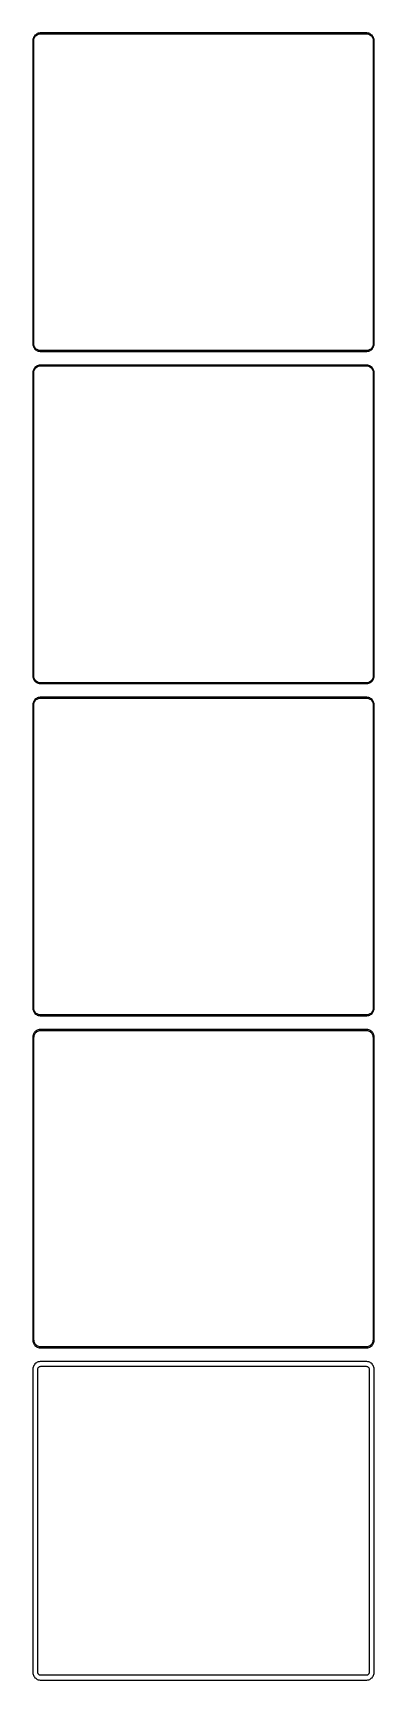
# Model space of a CAD drawing. Header units: metres. Extents: x -112 to 112, y 990 to 2076.
import ezdxf

# ---------------------------------------------------------------- set-up
doc = ezdxf.new("R2010")
doc.units = ezdxf.units.M

msp = doc.modelspace()

# ---------------------------------------------------------------- linework, layer by layer
for p, q in [((-111.145, 2074.42), (-111.545, 2073.94)), ((-110.687, 2074.85), (-111.145, 2074.42)), ((-110.713, 2074), (-110.278, 2074.41)), ((-110.179, 2075.22), (-110.687, 2074.85)), ((-110.278, 2074.41), (-109.795, 2074.76)), ((-109.629, 2075.52), (-110.179, 2075.22)), ((-109.795, 2074.76), (-109.272, 2075.05)), ((-109.045, 2075.76), (-109.629, 2075.52)), ((-109.272, 2075.05), (-108.718, 2075.27)), ((-108.437, 2075.91), (-109.045, 2075.76)), ((-108.718, 2075.27), (-108.14, 2075.42)), ((-107.814, 2075.99), (-108.437, 2075.91)), ((-108.14, 2075.42), (-107.548, 2075.49)), ((107.814, 2075.99), (-107.814, 2075.99)), ((-107.548, 2075.49), (107.548, 2075.49)), ((107.548, 2075.49), (108.14, 2075.42)), ((108.437, 2075.91), (107.814, 2075.99)), ((108.14, 2075.42), (108.718, 2075.27)), ((109.045, 2075.76), (108.437, 2075.91)), ((108.718, 2075.27), (109.272, 2075.05)), ((109.629, 2075.52), (109.045, 2075.76)), ((109.272, 2075.05), (109.795, 2074.76)), ((110.179, 2075.22), (109.629, 2075.52)), ((109.795, 2074.76), (110.278, 2074.41)), ((110.687, 2074.85), (110.179, 2075.22)), ((110.278, 2074.41), (110.713, 2074)), ((111.145, 2074.42), (110.687, 2074.85)), ((111.545, 2073.94), (111.145, 2074.42)), ((-112.461, 2071.63), (-112.5, 2071)), ((-112.5, 2071), (-112.5, 1871)), ((-112.343, 2072.24), (-112.461, 2071.63)), ((-112.149, 2072.84), (-112.343, 2072.24)), ((-111.882, 2073.41), (-112.149, 2072.84)), ((-112, 2070.75), (-111.963, 2071.35)), ((-112, 1871.25), (-112, 2070.75)), ((-111.963, 2071.35), (-111.851, 2071.93)), ((-111.545, 2073.94), (-111.882, 2073.41)), ((-111.851, 2071.93), (-111.666, 2072.5)), ((-111.666, 2072.5), (-111.412, 2073.04)), ((-111.412, 2073.04), (-111.093, 2073.54)), ((-111.093, 2073.54), (-110.713, 2074)), ((110.713, 2074), (111.093, 2073.54)), ((111.093, 2073.54), (111.412, 2073.04)), ((111.412, 2073.04), (111.666, 2072.5)), ((111.882, 2073.41), (111.545, 2073.94)), ((111.666, 2072.5), (111.851, 2071.93)), ((111.851, 2071.93), (111.963, 2071.35)), ((112.149, 2072.84), (111.882, 2073.41)), ((111.963, 2071.35), (112, 2070.75)), ((112, 2070.75), (112, 1871.25)), ((112.343, 2072.24), (112.149, 2072.84)), ((112.461, 2071.63), (112.343, 2072.24)), ((112.5, 2071), (112.461, 2071.63)), ((112.5, 1871), (112.5, 2071)), ((-112.5, 1871), (-112.461, 1870.37)), ((-112.461, 1870.37), (-112.343, 1869.76)), ((-112.343, 1869.76), (-112.149, 1869.16)), ((-112.149, 1869.16), (-111.882, 1868.59)), ((-111.963, 1870.65), (-112, 1871.25)), ((-111.851, 1870.07), (-111.963, 1870.65)), ((-111.882, 1868.59), (-111.545, 1868.06)), ((-111.666, 1869.5), (-111.851, 1870.07)), ((-111.412, 1868.96), (-111.666, 1869.5)), ((-111.545, 1868.06), (-111.145, 1867.58)), ((-111.093, 1868.46), (-111.412, 1868.96)), ((-110.713, 1868), (-111.093, 1868.46)), ((-110.278, 1867.59), (-110.713, 1868)), ((110.713, 1868), (110.278, 1867.59)), ((111.093, 1868.46), (110.713, 1868)), ((111.412, 1868.96), (111.093, 1868.46)), ((111.145, 1867.58), (111.545, 1868.06)), ((111.666, 1869.5), (111.412, 1868.96)), ((111.545, 1868.06), (111.882, 1868.59)), ((111.851, 1870.07), (111.666, 1869.5)), ((111.963, 1870.65), (111.851, 1870.07)), ((111.882, 1868.59), (112.149, 1869.16)), ((112, 1871.25), (111.963, 1870.65)), ((112.149, 1869.16), (112.343, 1869.76)), ((112.343, 1869.76), (112.461, 1870.37)), ((112.461, 1870.37), (112.5, 1871)), ((-111.145, 1867.58), (-110.687, 1867.15)), ((-110.687, 1867.15), (-110.179, 1866.78)), ((-109.795, 1867.24), (-110.278, 1867.59)), ((-110.179, 1866.78), (-109.629, 1866.48)), ((-109.272, 1866.95), (-109.795, 1867.24)), ((-109.629, 1866.48), (-109.045, 1866.24)), ((-108.718, 1866.73), (-109.272, 1866.95)), ((-109.045, 1866.24), (-108.437, 1866.09)), ((-108.14, 1866.58), (-108.718, 1866.73)), ((-108.437, 1866.09), (-107.814, 1866.01)), ((-107.548, 1866.51), (-108.14, 1866.58)), ((-107.814, 1866.01), (107.814, 1866.01)), ((107.548, 1866.51), (-107.548, 1866.51)), ((108.14, 1866.58), (107.548, 1866.51)), ((107.814, 1866.01), (108.437, 1866.09)), ((108.718, 1866.73), (108.14, 1866.58)), ((108.437, 1866.09), (109.045, 1866.24)), ((109.272, 1866.95), (108.718, 1866.73)), ((109.045, 1866.24), (109.629, 1866.48)), ((109.795, 1867.24), (109.272, 1866.95)), ((109.629, 1866.48), (110.179, 1866.78)), ((110.278, 1867.59), (109.795, 1867.24)), ((110.179, 1866.78), (110.687, 1867.15)), ((110.687, 1867.15), (111.145, 1867.58)), ((-112.461, 1852.63), (-112.5, 1852)), ((-112.5, 1852), (-112.5, 1652)), ((-112.343, 1853.24), (-112.461, 1852.63)), ((-112.149, 1853.84), (-112.343, 1853.24)), ((-111.882, 1854.41), (-112.149, 1853.84)), ((-112, 1851.75), (-111.963, 1852.35)), ((-112, 1652.25), (-112, 1851.75)), ((-111.963, 1852.35), (-111.851, 1852.93)), ((-111.545, 1854.94), (-111.882, 1854.41)), ((-111.851, 1852.93), (-111.666, 1853.5)), ((-111.666, 1853.5), (-111.412, 1854.04)), ((-111.145, 1855.42), (-111.545, 1854.94)), ((-111.412, 1854.04), (-111.093, 1854.54)), ((-110.687, 1855.85), (-111.145, 1855.42)), ((-111.093, 1854.54), (-110.713, 1855)), ((-110.713, 1855), (-110.278, 1855.41)), ((-110.179, 1856.22), (-110.687, 1855.85)), ((-110.278, 1855.41), (-109.795, 1855.76)), ((-109.629, 1856.52), (-110.179, 1856.22)), ((-109.795, 1855.76), (-109.272, 1856.05)), ((-109.045, 1856.76), (-109.629, 1856.52)), ((-109.272, 1856.05), (-108.718, 1856.27)), ((-108.437, 1856.91), (-109.045, 1856.76)), ((-108.718, 1856.27), (-108.14, 1856.42)), ((-107.814, 1856.99), (-108.437, 1856.91)), ((-108.14, 1856.42), (-107.548, 1856.49)), ((107.814, 1856.99), (-107.814, 1856.99)), ((-107.548, 1856.49), (107.548, 1856.49)), ((107.548, 1856.49), (108.14, 1856.42)), ((108.437, 1856.91), (107.814, 1856.99)), ((108.14, 1856.42), (108.718, 1856.27)), ((109.045, 1856.76), (108.437, 1856.91)), ((108.718, 1856.27), (109.272, 1856.05)), ((109.629, 1856.52), (109.045, 1856.76)), ((109.272, 1856.05), (109.795, 1855.76)), ((110.179, 1856.22), (109.629, 1856.52)), ((109.795, 1855.76), (110.278, 1855.41)), ((110.687, 1855.85), (110.179, 1856.22)), ((110.278, 1855.41), (110.713, 1855)), ((111.145, 1855.42), (110.687, 1855.85)), ((110.713, 1855), (111.093, 1854.54)), ((111.093, 1854.54), (111.412, 1854.04)), ((111.545, 1854.94), (111.145, 1855.42)), ((111.412, 1854.04), (111.666, 1853.5)), ((111.882, 1854.41), (111.545, 1854.94)), ((111.666, 1853.5), (111.851, 1852.93)), ((111.851, 1852.93), (111.963, 1852.35)), ((112.149, 1853.84), (111.882, 1854.41)), ((111.963, 1852.35), (112, 1851.75)), ((112, 1851.75), (112, 1652.25)), ((112.343, 1853.24), (112.149, 1853.84)), ((112.461, 1852.63), (112.343, 1853.24)), ((112.5, 1852), (112.461, 1852.63)), ((112.5, 1652), (112.5, 1852)), ((-112.5, 1652), (-112.461, 1651.37)), ((-112.461, 1651.37), (-112.343, 1650.76)), ((-112.343, 1650.76), (-112.149, 1650.16)), ((-111.963, 1651.65), (-112, 1652.25)), ((-111.851, 1651.07), (-111.963, 1651.65)), ((-111.666, 1650.5), (-111.851, 1651.07)), ((111.851, 1651.07), (111.666, 1650.5)), ((111.963, 1651.65), (111.851, 1651.07)), ((112, 1652.25), (111.963, 1651.65)), ((112.149, 1650.16), (112.343, 1650.76)), ((112.343, 1650.76), (112.461, 1651.37)), ((112.461, 1651.37), (112.5, 1652)), ((-112.149, 1650.16), (-111.882, 1649.59)), ((-111.882, 1649.59), (-111.545, 1649.06)), ((-111.412, 1649.96), (-111.666, 1650.5)), ((-111.545, 1649.06), (-111.145, 1648.58)), ((-111.093, 1649.46), (-111.412, 1649.96)), ((-111.145, 1648.58), (-110.687, 1648.15)), ((-110.713, 1649), (-111.093, 1649.46)), ((-110.278, 1648.59), (-110.713, 1649)), ((-110.687, 1648.15), (-110.179, 1647.78)), ((-109.795, 1648.24), (-110.278, 1648.59)), ((-110.179, 1647.78), (-109.629, 1647.48)), ((-109.272, 1647.95), (-109.795, 1648.24)), ((-109.629, 1647.48), (-109.045, 1647.24)), ((-108.718, 1647.73), (-109.272, 1647.95)), ((-109.045, 1647.24), (-108.437, 1647.09)), ((-108.14, 1647.58), (-108.718, 1647.73)), ((-108.437, 1647.09), (-107.814, 1647.01)), ((-107.548, 1647.51), (-108.14, 1647.58)), ((-107.814, 1647.01), (107.814, 1647.01)), ((107.548, 1647.51), (-107.548, 1647.51)), ((108.14, 1647.58), (107.548, 1647.51)), ((107.814, 1647.01), (108.437, 1647.09)), ((108.718, 1647.73), (108.14, 1647.58)), ((108.437, 1647.09), (109.045, 1647.24)), ((109.272, 1647.95), (108.718, 1647.73)), ((109.045, 1647.24), (109.629, 1647.48)), ((109.795, 1648.24), (109.272, 1647.95)), ((109.629, 1647.48), (110.179, 1647.78)), ((110.278, 1648.59), (109.795, 1648.24)), ((110.179, 1647.78), (110.687, 1648.15)), ((110.713, 1649), (110.278, 1648.59)), ((110.687, 1648.15), (111.145, 1648.58)), ((111.093, 1649.46), (110.713, 1649)), ((111.412, 1649.96), (111.093, 1649.46)), ((111.145, 1648.58), (111.545, 1649.06)), ((111.666, 1650.5), (111.412, 1649.96)), ((111.545, 1649.06), (111.882, 1649.59)), ((111.882, 1649.59), (112.149, 1650.16)), ((-112.461, 1633.63), (-112.5, 1633)), ((-112.5, 1633), (-112.5, 1433)), ((-112.343, 1634.24), (-112.461, 1633.63)), ((-112.149, 1634.84), (-112.343, 1634.24)), ((-111.882, 1635.41), (-112.149, 1634.84)), ((-112, 1632.75), (-111.963, 1633.35)), ((-112, 1433.25), (-112, 1632.75)), ((-111.963, 1633.35), (-111.851, 1633.93)), ((-111.545, 1635.94), (-111.882, 1635.41)), ((-111.851, 1633.93), (-111.666, 1634.5)), ((-111.666, 1634.5), (-111.412, 1635.04)), ((-111.145, 1636.42), (-111.545, 1635.94)), ((-111.412, 1635.04), (-111.093, 1635.54)), ((-110.687, 1636.85), (-111.145, 1636.42)), ((-111.093, 1635.54), (-110.713, 1636)), ((-110.713, 1636), (-110.278, 1636.41)), ((-110.179, 1637.22), (-110.687, 1636.85)), ((-110.278, 1636.41), (-109.795, 1636.76)), ((-109.629, 1637.52), (-110.179, 1637.22)), ((-109.795, 1636.76), (-109.272, 1637.05)), ((-109.045, 1637.76), (-109.629, 1637.52)), ((-109.272, 1637.05), (-108.718, 1637.27)), ((-108.437, 1637.91), (-109.045, 1637.76)), ((-108.718, 1637.27), (-108.14, 1637.42)), ((-107.814, 1637.99), (-108.437, 1637.91)), ((-108.14, 1637.42), (-107.548, 1637.49)), ((107.814, 1637.99), (-107.814, 1637.99)), ((-107.548, 1637.49), (107.548, 1637.49)), ((107.548, 1637.49), (108.14, 1637.42)), ((108.437, 1637.91), (107.814, 1637.99)), ((108.14, 1637.42), (108.718, 1637.27)), ((109.045, 1637.76), (108.437, 1637.91)), ((108.718, 1637.27), (109.272, 1637.05)), ((109.629, 1637.52), (109.045, 1637.76)), ((109.272, 1637.05), (109.795, 1636.76)), ((110.179, 1637.22), (109.629, 1637.52)), ((109.795, 1636.76), (110.278, 1636.41)), ((110.687, 1636.85), (110.179, 1637.22)), ((110.278, 1636.41), (110.713, 1636)), ((111.145, 1636.42), (110.687, 1636.85)), ((110.713, 1636), (111.093, 1635.54)), ((111.093, 1635.54), (111.412, 1635.04)), ((111.545, 1635.94), (111.145, 1636.42)), ((111.412, 1635.04), (111.666, 1634.5)), ((111.882, 1635.41), (111.545, 1635.94)), ((111.666, 1634.5), (111.851, 1633.93)), ((111.851, 1633.93), (111.963, 1633.35)), ((112.149, 1634.84), (111.882, 1635.41)), ((111.963, 1633.35), (112, 1632.75)), ((112, 1632.75), (112, 1433.25)), ((112.343, 1634.24), (112.149, 1634.84)), ((112.461, 1633.63), (112.343, 1634.24)), ((112.5, 1633), (112.461, 1633.63)), ((112.5, 1433), (112.5, 1633)), ((-112.5, 1433), (-112.461, 1432.37)), ((-112.461, 1432.37), (-112.343, 1431.76)), ((-112.343, 1431.76), (-112.149, 1431.16)), ((-112.149, 1431.16), (-111.882, 1430.59)), ((-111.963, 1432.65), (-112, 1433.25)), ((-111.851, 1432.07), (-111.963, 1432.65)), ((-111.882, 1430.59), (-111.545, 1430.06)), ((-111.666, 1431.5), (-111.851, 1432.07)), ((-111.412, 1430.96), (-111.666, 1431.5)), ((-111.545, 1430.06), (-111.145, 1429.58)), ((-111.093, 1430.46), (-111.412, 1430.96)), ((-111.145, 1429.58), (-110.687, 1429.15)), ((-110.713, 1430), (-111.093, 1430.46)), ((-110.278, 1429.59), (-110.713, 1430)), ((-110.687, 1429.15), (-110.179, 1428.78)), ((-109.795, 1429.24), (-110.278, 1429.59)), ((-110.179, 1428.78), (-109.629, 1428.48)), ((-109.272, 1428.95), (-109.795, 1429.24)), ((-109.629, 1428.48), (-109.045, 1428.24)), ((-108.718, 1428.73), (-109.272, 1428.95)), ((-109.045, 1428.24), (-108.437, 1428.09)), ((-108.14, 1428.58), (-108.718, 1428.73)), ((-108.437, 1428.09), (-107.814, 1428.01)), ((-107.548, 1428.51), (-108.14, 1428.58)), ((-107.814, 1428.01), (107.814, 1428.01)), ((107.548, 1428.51), (-107.548, 1428.51)), ((108.14, 1428.58), (107.548, 1428.51)), ((107.814, 1428.01), (108.437, 1428.09)), ((108.718, 1428.73), (108.14, 1428.58)), ((108.437, 1428.09), (109.045, 1428.24)), ((109.272, 1428.95), (108.718, 1428.73)), ((109.045, 1428.24), (109.629, 1428.48)), ((109.795, 1429.24), (109.272, 1428.95)), ((109.629, 1428.48), (110.179, 1428.78)), ((110.278, 1429.59), (109.795, 1429.24)), ((110.179, 1428.78), (110.687, 1429.15)), ((110.713, 1430), (110.278, 1429.59)), ((110.687, 1429.15), (111.145, 1429.58)), ((111.093, 1430.46), (110.713, 1430)), ((111.412, 1430.96), (111.093, 1430.46)), ((111.145, 1429.58), (111.545, 1430.06)), ((111.666, 1431.5), (111.412, 1430.96)), ((111.545, 1430.06), (111.882, 1430.59)), ((111.851, 1432.07), (111.666, 1431.5)), ((111.963, 1432.65), (111.851, 1432.07)), ((111.882, 1430.59), (112.149, 1431.16)), ((112, 1433.25), (111.963, 1432.65)), ((112.149, 1431.16), (112.343, 1431.76)), ((112.343, 1431.76), (112.461, 1432.37)), ((112.461, 1432.37), (112.5, 1433)), ((-112.461, 1414.63), (-112.5, 1414)), ((-112.5, 1414), (-112.5, 1214)), ((-112.343, 1415.24), (-112.461, 1414.63)), ((-112.149, 1415.84), (-112.343, 1415.24)), ((-111.882, 1416.41), (-112.149, 1415.84)), ((-111.545, 1416.94), (-111.882, 1416.41)), ((-111.828, 1413.75), (-111.792, 1414.32)), ((-111.828, 1214.25), (-111.828, 1413.75)), ((-111.792, 1414.32), (-111.685, 1414.89)), ((-111.685, 1414.89), (-111.507, 1415.44)), ((-111.145, 1417.42), (-111.545, 1416.94)), ((-111.507, 1415.44), (-111.262, 1415.96)), ((-111.262, 1415.96), (-110.954, 1416.44)), ((-110.687, 1417.85), (-111.145, 1417.42)), ((-110.954, 1416.44), (-110.588, 1416.88)), ((-110.179, 1418.22), (-110.687, 1417.85)), ((-110.588, 1416.88), (-110.168, 1417.28)), ((-109.629, 1418.52), (-110.179, 1418.22)), ((-110.168, 1417.28), (-109.703, 1417.62)), ((-109.703, 1417.62), (-109.199, 1417.89)), ((-109.045, 1418.76), (-109.629, 1418.52)), ((-109.199, 1417.89), (-108.665, 1418.1)), ((-108.437, 1418.91), (-109.045, 1418.76)), ((-108.665, 1418.1), (-108.108, 1418.25)), ((-107.814, 1418.99), (-108.437, 1418.91)), ((-108.108, 1418.25), (-107.537, 1418.32)), ((107.814, 1418.99), (-107.814, 1418.99)), ((-107.537, 1418.32), (107.537, 1418.32)), ((107.537, 1418.32), (108.108, 1418.25)), ((108.437, 1418.91), (107.814, 1418.99)), ((108.108, 1418.25), (108.665, 1418.1)), ((109.045, 1418.76), (108.437, 1418.91)), ((108.665, 1418.1), (109.199, 1417.89)), ((109.629, 1418.52), (109.045, 1418.76)), ((109.199, 1417.89), (109.703, 1417.62)), ((110.179, 1418.22), (109.629, 1418.52)), ((109.703, 1417.62), (110.168, 1417.28)), ((110.168, 1417.28), (110.588, 1416.88)), ((110.687, 1417.85), (110.179, 1418.22)), ((110.588, 1416.88), (110.954, 1416.44)), ((111.145, 1417.42), (110.687, 1417.85)), ((110.954, 1416.44), (111.262, 1415.96)), ((111.545, 1416.94), (111.145, 1417.42)), ((111.262, 1415.96), (111.507, 1415.44)), ((111.507, 1415.44), (111.685, 1414.89)), ((111.882, 1416.41), (111.545, 1416.94)), ((111.685, 1414.89), (111.792, 1414.32)), ((111.792, 1414.32), (111.828, 1413.75)), ((111.828, 1413.75), (111.828, 1214.25)), ((112.149, 1415.84), (111.882, 1416.41)), ((112.343, 1415.24), (112.149, 1415.84)), ((112.461, 1414.63), (112.343, 1415.24)), ((112.5, 1414), (112.461, 1414.63)), ((112.5, 1214), (112.5, 1414)), ((-112.5, 1214), (-112.461, 1213.37)), ((-112.461, 1213.37), (-112.343, 1212.76)), ((-112.343, 1212.76), (-112.149, 1212.16)), ((-112.149, 1212.16), (-111.882, 1211.59)), ((-111.882, 1211.59), (-111.545, 1211.06)), ((-111.792, 1213.68), (-111.828, 1214.25)), ((-111.685, 1213.11), (-111.792, 1213.68)), ((-111.507, 1212.56), (-111.685, 1213.11)), ((-111.545, 1211.06), (-111.145, 1210.58)), ((-111.262, 1212.04), (-111.507, 1212.56)), ((-110.954, 1211.56), (-111.262, 1212.04)), ((-111.145, 1210.58), (-110.687, 1210.15)), ((-110.588, 1211.12), (-110.954, 1211.56)), ((-110.687, 1210.15), (-110.179, 1209.78)), ((-110.168, 1210.72), (-110.588, 1211.12)), ((-110.179, 1209.78), (-109.629, 1209.48)), ((-109.703, 1210.38), (-110.168, 1210.72)), ((-109.199, 1210.11), (-109.703, 1210.38)), ((-109.629, 1209.48), (-109.045, 1209.24)), ((-108.665, 1209.9), (-109.199, 1210.11)), ((-109.045, 1209.24), (-108.437, 1209.09)), ((-108.108, 1209.75), (-108.665, 1209.9)), ((-108.437, 1209.09), (-107.814, 1209.01)), ((-107.537, 1209.68), (-108.108, 1209.75)), ((-107.814, 1209.01), (107.814, 1209.01)), ((107.537, 1209.68), (-107.537, 1209.68)), ((108.108, 1209.75), (107.537, 1209.68)), ((107.814, 1209.01), (108.437, 1209.09)), ((108.665, 1209.9), (108.108, 1209.75)), ((108.437, 1209.09), (109.045, 1209.24)), ((109.199, 1210.11), (108.665, 1209.9)), ((109.045, 1209.24), (109.629, 1209.48)), ((109.703, 1210.38), (109.199, 1210.11)), ((109.629, 1209.48), (110.179, 1209.78)), ((110.168, 1210.72), (109.703, 1210.38)), ((110.588, 1211.12), (110.168, 1210.72)), ((110.179, 1209.78), (110.687, 1210.15)), ((110.954, 1211.56), (110.588, 1211.12)), ((110.687, 1210.15), (111.145, 1210.58)), ((111.262, 1212.04), (110.954, 1211.56)), ((111.145, 1210.58), (111.545, 1211.06)), ((111.507, 1212.56), (111.262, 1212.04)), ((111.685, 1213.11), (111.507, 1212.56)), ((111.545, 1211.06), (111.882, 1211.59)), ((111.792, 1213.68), (111.685, 1213.11)), ((111.828, 1214.25), (111.792, 1213.68)), ((111.882, 1211.59), (112.149, 1212.16)), ((112.149, 1212.16), (112.343, 1212.76)), ((112.343, 1212.76), (112.461, 1213.37)), ((112.461, 1213.37), (112.5, 1214)), ((-112.461, 1195.63), (-112.5, 1195)), ((-112.5, 1195), (-112.5, 995)), ((-112.343, 1196.24), (-112.461, 1195.63)), ((-112.149, 1196.84), (-112.343, 1196.24)), ((-111.882, 1197.41), (-112.149, 1196.84)), ((-111.545, 1197.94), (-111.882, 1197.41)), ((-111.145, 1198.42), (-111.545, 1197.94)), ((-110.687, 1198.85), (-111.145, 1198.42)), ((-110.179, 1199.22), (-110.687, 1198.85)), ((-109.629, 1199.52), (-110.179, 1199.22)), ((-109.045, 1199.76), (-109.629, 1199.52)), ((-109.36, 1194.75), (-109.343, 1195.01)), ((-109.36, 995.25), (-109.36, 1194.75)), ((-109.343, 1195.01), (-109.293, 1195.27)), ((-109.293, 1195.27), (-109.211, 1195.53)), ((-109.211, 1195.53), (-109.099, 1195.77)), ((-109.099, 1195.77), (-108.957, 1195.99)), ((-108.437, 1199.91), (-109.045, 1199.76)), ((-108.957, 1195.99), (-108.788, 1196.19)), ((-108.788, 1196.19), (-108.595, 1196.38)), ((-108.595, 1196.38), (-108.38, 1196.53)), ((-107.814, 1199.99), (-108.437, 1199.91)), ((-108.38, 1196.53), (-108.148, 1196.66)), ((-108.148, 1196.66), (-107.902, 1196.76)), ((-107.902, 1196.76), (-107.645, 1196.82)), ((107.814, 1199.99), (-107.814, 1199.99)), ((-107.645, 1196.82), (-107.382, 1196.86)), ((-107.382, 1196.86), (107.382, 1196.86)), ((107.382, 1196.86), (107.645, 1196.82)), ((107.645, 1196.82), (107.902, 1196.76)), ((108.437, 1199.91), (107.814, 1199.99)), ((107.902, 1196.76), (108.148, 1196.66)), ((108.148, 1196.66), (108.38, 1196.53)), ((108.38, 1196.53), (108.595, 1196.38)), ((109.045, 1199.76), (108.437, 1199.91)), ((108.595, 1196.38), (108.788, 1196.19)), ((108.788, 1196.19), (108.957, 1195.99)), ((108.957, 1195.99), (109.099, 1195.77)), ((109.629, 1199.52), (109.045, 1199.76)), ((109.099, 1195.77), (109.211, 1195.53)), ((109.211, 1195.53), (109.293, 1195.27)), ((109.293, 1195.27), (109.343, 1195.01)), ((109.343, 1195.01), (109.36, 1194.75)), ((109.36, 1194.75), (109.36, 995.25)), ((110.179, 1199.22), (109.629, 1199.52)), ((110.687, 1198.85), (110.179, 1199.22)), ((111.145, 1198.42), (110.687, 1198.85)), ((111.545, 1197.94), (111.145, 1198.42)), ((111.882, 1197.41), (111.545, 1197.94)), ((112.149, 1196.84), (111.882, 1197.41)), ((112.343, 1196.24), (112.149, 1196.84)), ((112.461, 1195.63), (112.343, 1196.24)), ((112.5, 1195), (112.461, 1195.63)), ((112.5, 995), (112.5, 1195)), ((-112.5, 995), (-112.461, 994.373)), ((-112.461, 994.373), (-112.343, 993.757)), ((-112.343, 993.757), (-112.149, 993.159)), ((-112.149, 993.159), (-111.882, 992.591)), ((-111.882, 992.591), (-111.545, 992.061)), ((-111.545, 992.061), (-111.145, 991.577)), ((-111.145, 991.577), (-110.687, 991.147)), ((-110.687, 991.147), (-110.179, 990.778)), ((-110.179, 990.778), (-109.629, 990.476)), ((-109.629, 990.476), (-109.045, 990.245)), ((-109.343, 994.986), (-109.36, 995.25)), ((-109.293, 994.725), (-109.343, 994.986)), ((-109.211, 994.473), (-109.293, 994.725)), ((-109.099, 994.234), (-109.211, 994.473)), ((-108.957, 994.01), (-109.099, 994.234)), ((-109.045, 990.245), (-108.437, 990.089)), ((-108.788, 993.806), (-108.957, 994.01)), ((-108.595, 993.624), (-108.788, 993.806)), ((-108.38, 993.469), (-108.595, 993.624)), ((-108.437, 990.089), (-107.814, 990.01)), ((-108.148, 993.341), (-108.38, 993.469)), ((-107.902, 993.244), (-108.148, 993.341)), ((-107.645, 993.178), (-107.902, 993.244)), ((-107.814, 990.01), (107.814, 990.01)), ((-107.382, 993.145), (-107.645, 993.178)), ((107.382, 993.145), (-107.382, 993.145)), ((107.645, 993.178), (107.382, 993.145)), ((107.902, 993.244), (107.645, 993.178)), ((107.814, 990.01), (108.437, 990.089)), ((108.148, 993.341), (107.902, 993.244)), ((108.38, 993.469), (108.148, 993.341)), ((108.595, 993.624), (108.38, 993.469)), ((108.437, 990.089), (109.045, 990.245)), ((108.788, 993.806), (108.595, 993.624)), ((108.957, 994.01), (108.788, 993.806)), ((109.099, 994.234), (108.957, 994.01)), ((109.045, 990.245), (109.629, 990.476)), ((109.211, 994.473), (109.099, 994.234)), ((109.293, 994.725), (109.211, 994.473)), ((109.343, 994.986), (109.293, 994.725)), ((109.36, 995.25), (109.343, 994.986)), ((109.629, 990.476), (110.179, 990.778)), ((110.179, 990.778), (110.687, 991.147)), ((110.687, 991.147), (111.145, 991.577)), ((111.145, 991.577), (111.545, 992.061)), ((111.545, 992.061), (111.882, 992.591)), ((111.882, 992.591), (112.149, 993.159)), ((112.149, 993.159), (112.343, 993.757)), ((112.343, 993.757), (112.461, 994.373)), ((112.461, 994.373), (112.5, 995))]:
    msp.add_line(p, q)

doc.saveas('drawing.dxf')
